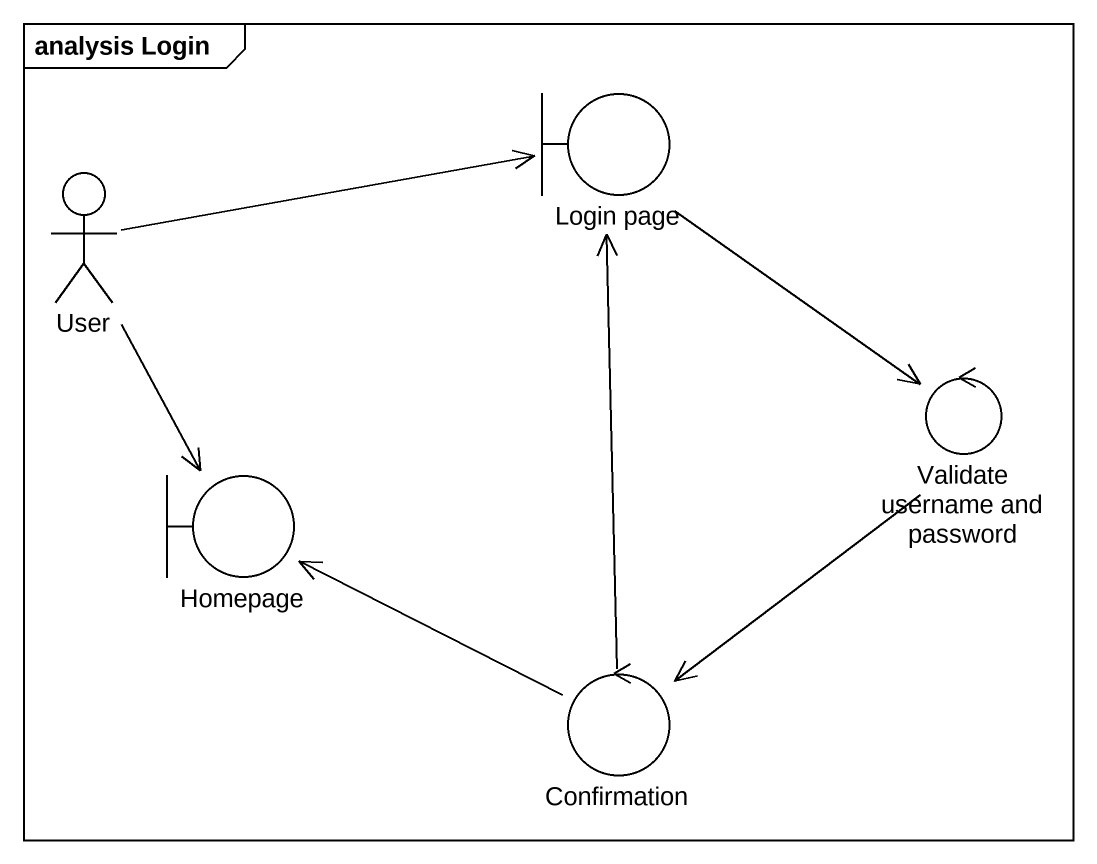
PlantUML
@startuml
mainframe analysis Login
boundary "Login page" as Login_page
actor User
control "Validate username and password" as Validate_username_and
boundary Homepage
control Confirmation
Login_page --> Validate_username_and
User -right-> Login_page
User --> Homepage
Validate_username_and --> Confirmation
Confirmation -up-> Login_page
Confirmation -left-> Homepage
@enduml
